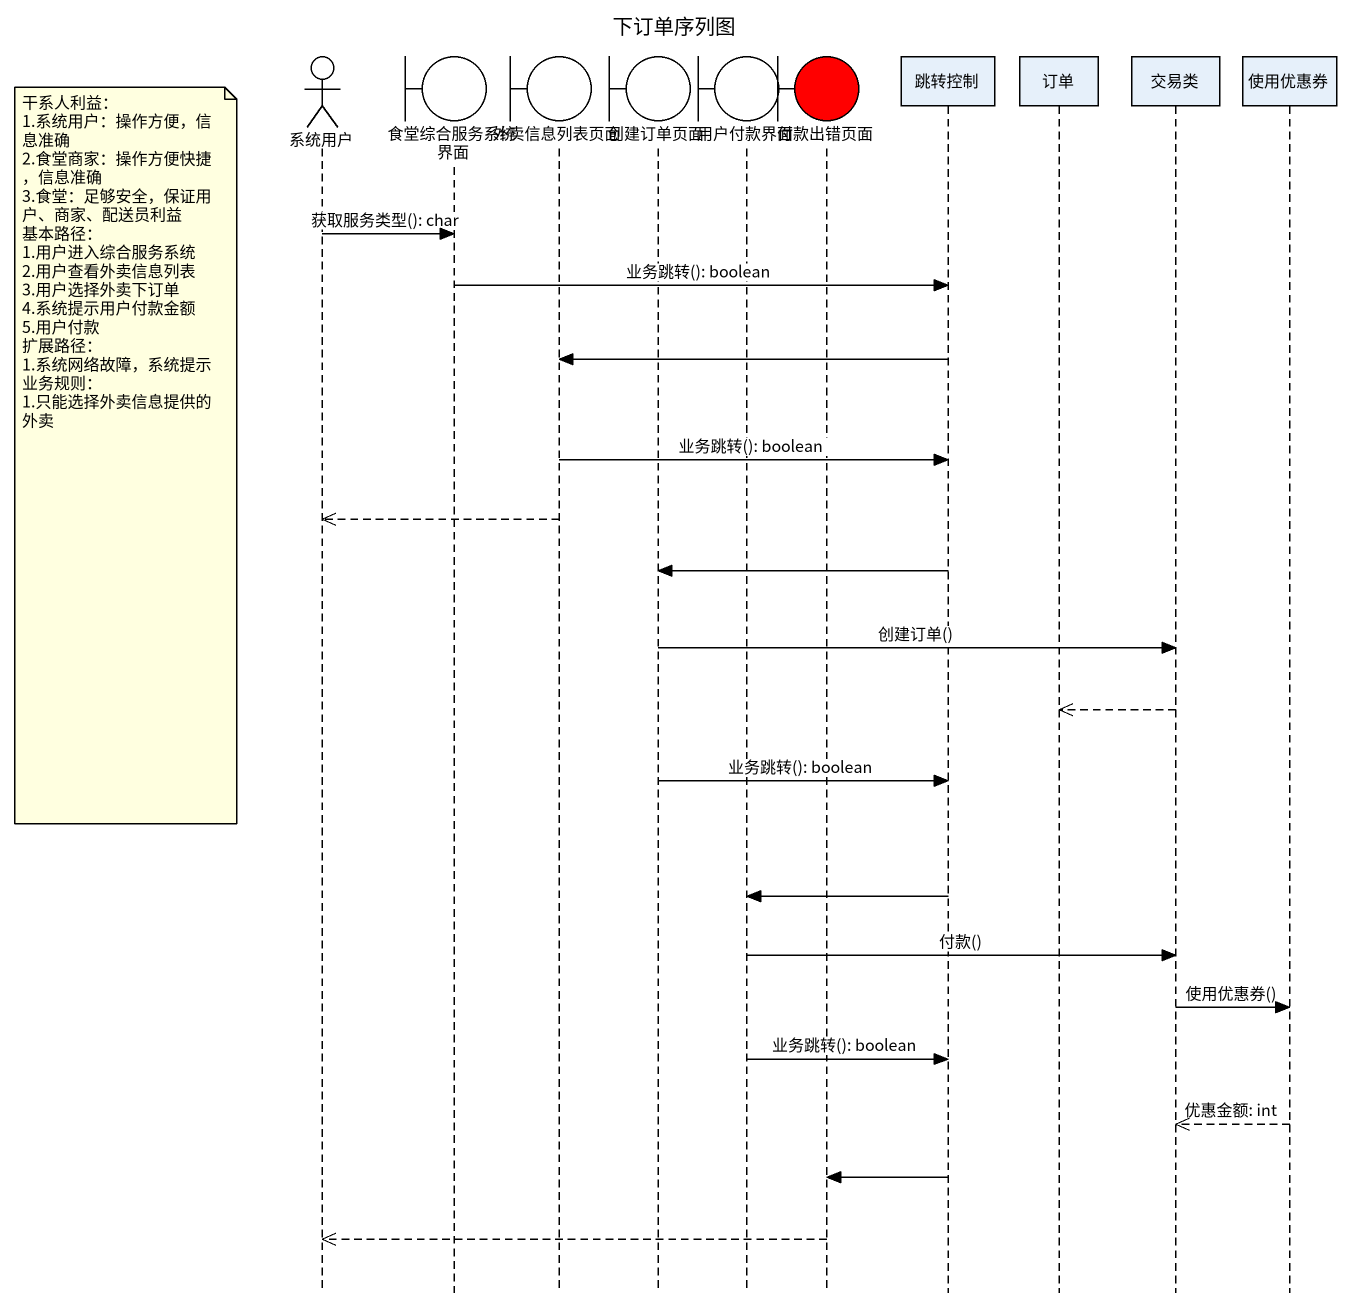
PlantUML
@startuml
title 下订单序列图
hide footbox
actor 系统用户
boundary 食堂综合服务系统界面
boundary 外卖信息列表页面
boundary 创建订单页面
boundary 用户付款界面
boundary 付款出错页面 #FF0000
participant 跳转控制
participant 订单
participant 交易类
participant 使用优惠券

系统用户 -> 食堂综合服务系统界面 : 获取服务类型(): char
食堂综合服务系统界面 -> 跳转控制 : 业务跳转(): boolean
跳转控制 -> 外卖信息列表页面
note left of 系统用户
  干系人利益：
  1.系统用户：操作方便，信息准确
  2.食堂商家：操作方便快捷，信息准确
  3.食堂：足够安全，保证用户、商家、配送员利益
  基本路径：
  1.用户进入综合服务系统
  2.用户查看外卖信息列表
  3.用户选择外卖下订单
  4.系统提示用户付款金额
  5.用户付款
  扩展路径：
  1.系统网络故障，系统提示
  业务规则：
  1.只能选择外卖信息提供的外卖
end note
外卖信息列表页面 -> 跳转控制 : 业务跳转(): boolean
外卖信息列表页面 -->> 系统用户
跳转控制 -> 创建订单页面
创建订单页面 -> 交易类 : 创建订单()
交易类 -->> 订单
创建订单页面 -> 跳转控制 : 业务跳转(): boolean
跳转控制 -> 用户付款界面
用户付款界面 -> 交易类 : 付款()
交易类 -> 使用优惠券 : 使用优惠券()
用户付款界面 -> 跳转控制 : 业务跳转(): boolean
使用优惠券 -->> 交易类 : 优惠金额: int
跳转控制 -> 付款出错页面
付款出错页面 -->> 系统用户
@enduml
